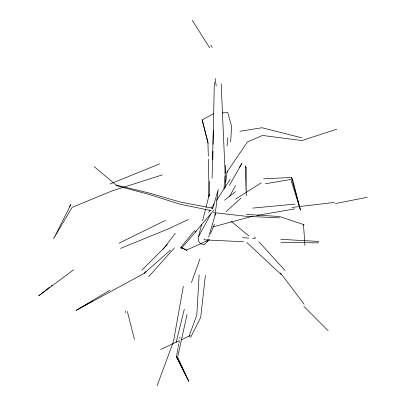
<?xml version="1.0" encoding="UTF-8"?>
<svg xmlns="http://www.w3.org/2000/svg" width="406" height="406" viewBox="0 0 406 406"><rect width="100%" height="100%" fill="white"/><g stroke="black" fill="none" stroke-linecap="round" stroke-linejoin="round"><path stroke-width="0.61" d="M125.221 312.635L125.251 310.671M212.81 159.944L212.952 151.123M213.059 144.191L214.332 82.266M201.63 224.503L198.493 236.749L198.407 241.052L200.737 243.894L204.609 244.564L207.39 241.403L208.095 239.667M212.094 178.229L213.282 130.326M208.836 196.55L209.247 181.375M199.128 274.887L196.829 315.066L189.029 336.275L190.211 335.605L181.091 339.873M230.654 141.856L231.603 126.449L227.761 112.518L222.239 112.98M223.975 189.11L224.924 175.945M225.102 173.438L225.69 165.293M227.091 145.861L227.675 137.715M209.136 196.255L208.385 159.284M205.38 275.471L200.711 317.314L190.693 337.32M208.633 237.165L215.028 215.353L215.337 212.84M215.495 211.582L218.21 189.572L212.673 208.654M215.028 215.353L215.297 213.277M225.036 187.506L227.177 171.215M183.324 286.311L173.484 341.532L157.097 385.7M176.508 356.301L178.011 348.216M178.244 346.973L178.823 343.862M179.056 342.613L179.285 341.37M179.863 338.259L180.097 337.016M187.059 314.422L177.64 357.158L188.81 381.341L176.341 356.595L188.81 381.341M176.148 342.314L184.288 309.326M202.569 220.834L205.548 209.197M206.02 207.364L209.308 194.504M207.923 239.586L207.39 241.403L207.385 240.205M191.434 282.581L200.016 258.8M210.46 233.871L214.475 224.026M198.493 236.749L210.856 213.942M229.42 185.314L241.839 163.481L239.428 167.48M229.436 196.514L235.653 185.593M208.628 212.384L209.993 210.288M211.364 208.197L214.104 204.005M216.499 200.341L230.192 179.391M226.893 172.24L247.432 141.938L262.54 135.452L301.886 140.567L336.706 129.215M69.365 206.669L70.923 204.497L53.572 238.753L72.075 207.395L111.853 190.993L162.354 174.864M144.348 273.314L145.896 271.315M162.938 249.33L175.331 233.338M196.24 231.187L181.167 248.619L180.761 247.437L194.677 230.466M195.301 232.07L214.16 209.872M148.647 276.73L174.407 247.904M141.943 270.086L167.455 244.544M226.122 211.638L241.088 198.062M170.561 250.01L144.145 273.39L76.237 310.296L109.772 290.28M49.542 287.149L38.727 295.842L73.577 269.802M51.014 285.966L51.998 285.174M224.594 200.102L235.576 191.662M235.632 199.097L261.251 182.842M76.237 310.296L92.7 301.059M208.07 143.267L202.168 119.948L213.642 113.705M118.999 243.219L165.481 220.362M188.333 219.489L168.942 228.629L120.521 248.411M160.578 349.48L179.381 340.675M180.761 247.437L186.476 250.162L209.405 239.707M110.056 183.999L159.624 163.892M212.729 226.954L252.994 216.134M335.341 203.579L367.273 197.291M256.724 215.434L294.786 208.887M265.397 183.786L290.833 179.447L300.43 210.034L292.401 178.645L291.371 177.463L263.641 178.848M239.89 131.265L261.971 127.738L301.795 137.791M292 207.436L334.402 202.432M252.862 208.09L295.116 204.106M281.028 242.306L318.644 242.92M279.465 217.885L245.666 216.236L213.546 212.582M243.544 241.753L204.233 239.86L204.04 238.677M280.845 239.327L318.842 241.458M246.356 214.404L279.516 216.525L304.079 224.711M242.468 237.662L248.751 238.104M252.522 238.368L255.034 238.545M212.998 208.217L180.777 202.193L148.54 192.88L116.146 185.05L94.167 166.633M211.191 210.567L180 204.208L148.368 194.205L115.938 185.562M186.476 250.162L186.851 250.294L181.807 247.635M231.166 221.326L248.766 235.84M246.853 242.489L281.348 274.715M303.8 306.307L328.17 330.707M254.598 237.099L255.44 238.023M258.81 241.722L284.931 270.406M280.495 272.944L304.155 304.287M303.795 225.228L303.521 224.858L304.936 245.534M210.709 45.056L212.282 47.436M192.282 20.3L209.694 47.908M291.371 177.463L300.43 210.034M202.168 119.948L207.943 142.303L208.303 156.137M127.362 311.468L134.442 339.37M215.216 78.525L216.215 85.96M221.158 83.819L225.533 182.33M246.193 167.851L245.239 165.81L246.254 195.738L246.193 167.851"/></g></svg>
